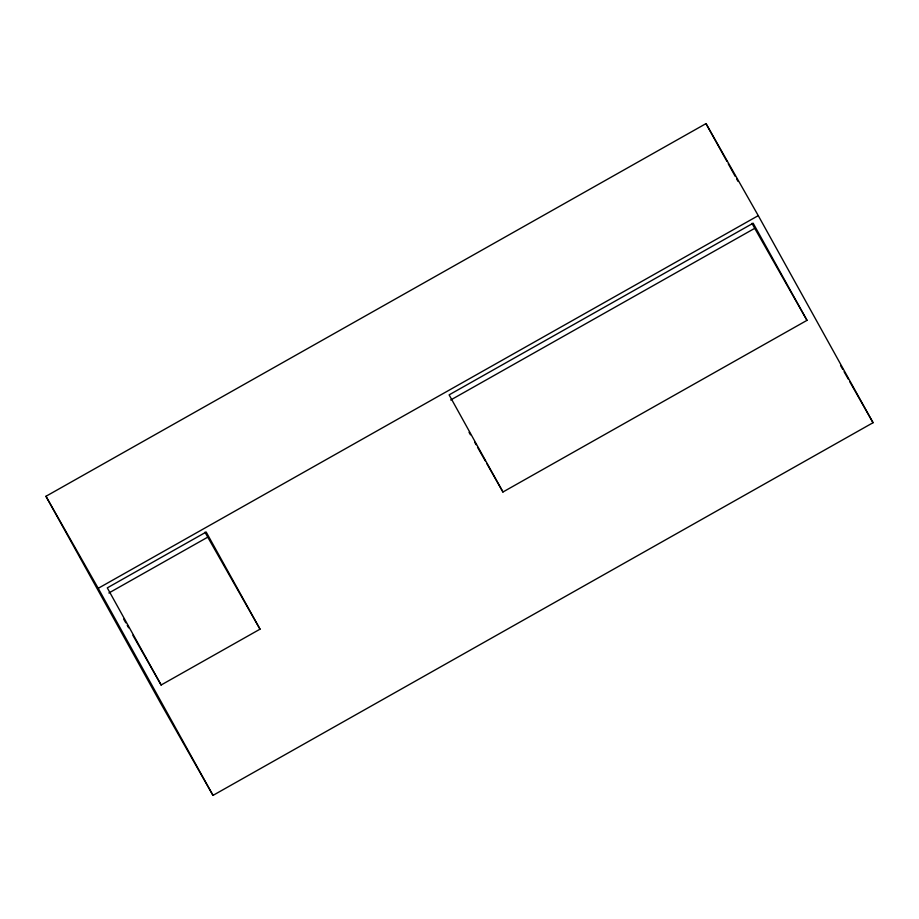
<?xml version="1.0" encoding="UTF-8"?>
<svg xmlns="http://www.w3.org/2000/svg" width="919" height="919" viewBox="0 0 919 919"><rect width="100%" height="100%" fill="white"/><g stroke="black" fill="none" stroke-linecap="round" stroke-linejoin="round"><path stroke-width="1.38" d="M45.95 496.294L705.999 123.617L758.267 215.632L873.05 422.706L213.001 795.383L160.733 703.368L45.95 496.294L98.218 588.309L213.001 795.383M98.218 588.309L758.267 215.632M108.867 592.996L207.751 537.155L204.983 532.181M450.689 399.995L754.729 228.326L751.96 223.34M161.135 685L260.02 629.17L206.178 532.032L107.293 587.873L161.135 685L132.876 635.27M502.957 491.998L806.997 320.34L753.155 223.202L449.115 394.871L502.957 491.998L486.714 463.406M840.552 365.509L842.677 369.231M844.09 371.724L848.329 379.179M849.742 381.672L873.05 422.706M754.729 228.326L806.997 320.34M469.046 432.321L470.459 434.802M474.698 442.269L476.111 444.75M477.524 447.243L485.301 460.913M207.751 537.155L260.02 629.17M123.697 619.107L125.811 622.829M127.224 625.322L128.637 627.803M705.999 123.617L726.872 161.273M728.262 163.777L735.211 176.333M736.601 178.837L738.003 181.353"/></g></svg>
